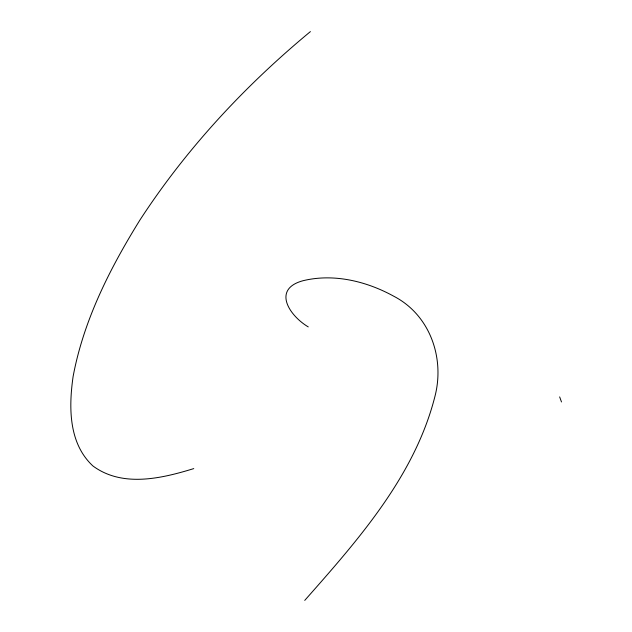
<?xml version="1.0" encoding="UTF-8"?>
<svg xmlns="http://www.w3.org/2000/svg" width="632" height="632" viewBox="0 0 632 632"><rect width="100%" height="100%" fill="white"/><g stroke="black" fill="none" stroke-linecap="round" stroke-linejoin="round"><path stroke-width="0.95" d="M304.735 600.4C358.052 540.012 414.924 475.983 435.061 395.932C444.825 357.546 429.784 314.823 393.689 296.187C366.513 281.248 333.736 273.245 303.084 280.703C271.736 289.101 289.409 315.731 308.25 326.902M310.407 31.6C244.908 85.778 186.432 148.607 139.988 219.944C109.984 268.323 83.629 320.155 73.099 376.569C68.722 407.134 68.477 443.34 92.951 465.989C122.505 487.77 161.547 478.503 193.763 468.604M559.652 396.896L561.493 401.96"/></g></svg>
